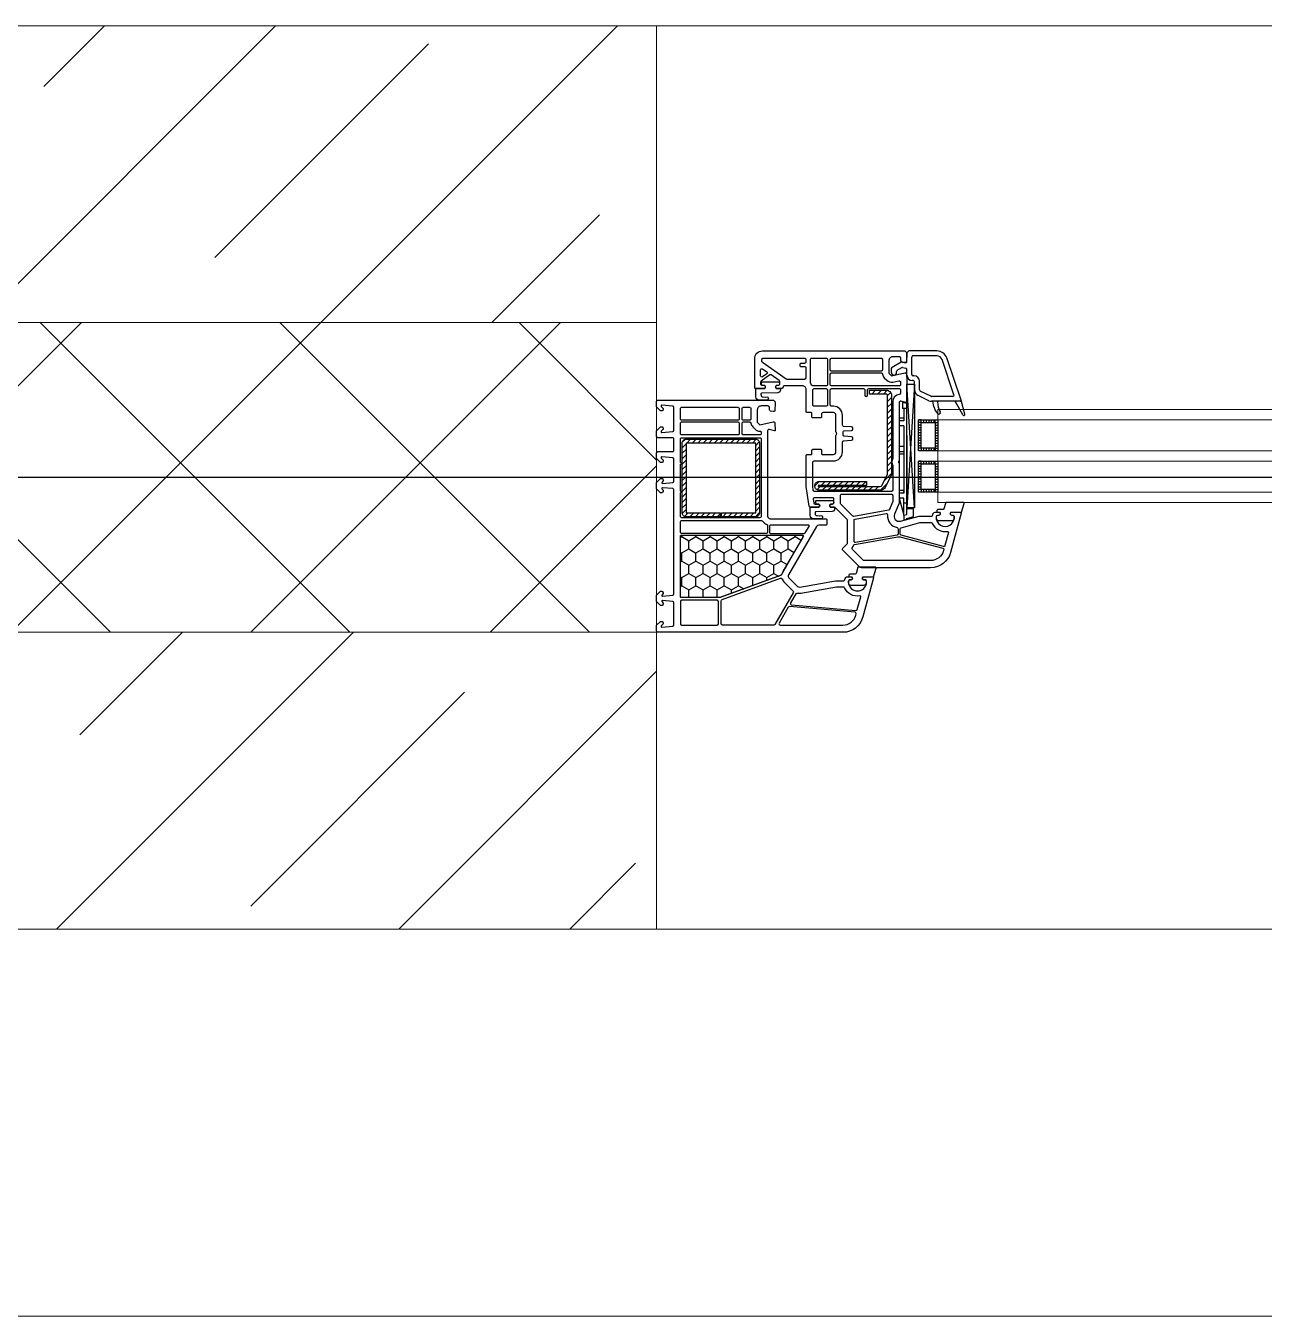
# Model space of a CAD drawing. Header units: inches. Extents: x -21163 to 11874, y -14995 to 6550.
# Drawn here: x -1270.1 to -790.1, y -7989 to -7489 of the extents above; entities that cross this region are included whole.
import ezdxf

# ---------------------------------------------------------------- set-up
doc = ezdxf.new("R2010")
doc.units = ezdxf.units.IN
doc.header["$MEASUREMENT"] = 0
doc.linetypes.add('CONTI', pattern=[0])
doc.linetypes.add('GOST2.303 5', pattern=[24, 20, -1.5, 1, -1.5])
doc.layers.get('0').update_dxf_attribs({"color": 8})
for name, color, linetype in [('axis_dim', 8, 'CONTI'), ('GASKET', 8, 'Continuous'), ('PVC', 8, 'Continuous'), ('STEEL', 8, 'Continuous')]:
    doc.layers.add(name, color=color, linetype=linetype)
for name, color, linetype, lineweight in [('doors_windows', 8, 'Continuous', 5), ('stair1', 8, 'Continuous', 15), ('Wall2', 8, 'Continuous', 5)]:
    doc.layers.add(name, color=color, linetype=linetype, lineweight=lineweight)

# ---------------------------------------------------------------- blocks, each defined once
blk = doc.blocks.new('*U17')
at = {"linetype": 'Continuous'}
h = blk.add_hatch(dxfattribs=at)
h.set_pattern_fill('HONEY', color=6, angle=-90, style=0)
h.set_pattern_definition([(270, (672.1506, 52.6428), (-2.74963, -4.7625), [3.175, -6.35]), (150, (672.1506, 52.6428), (-2.74963, 4.7625), [3.175, -6.35]), (210, (672.1506, 52.6428), (-5.49926, -6e-07), [-6.35, 3.175])])
h.paths.add_polyline_path([(543.77, -37.59, -0.57735), (543.34, -36.84), (551.02, -23.53, 0.079163), (551.42, -22.5, -0.259107), (551.73, -22.14), (575.41, -13.52, -0.087489), (575.58, -13.49), (590.29, -13.49, -0.414214), (590.79, -13.99), (590.79, -37.09, -0.414214), (590.29, -37.59)])
at = {"color": 1, "linetype": 'Continuous'}
for p, q in [((503.02, -44.14), (500.45, -44.82)), ((500.45, -44.82), (500.45, -47.87)), ((504.22, -43.52), (503.02, -43.85)), ((503.02, -43.85), (503.02, -44.14)), ((504.22, -45.39), (504.22, -43.52)), ((500.45, -47.87), (503.02, -47.87)), ((504.21, -45.37), (503.01, -45.65)), ((503.01, -45.65), (503.01, -88.61)), ((503.01, -49.97), (504.21, -49.97)), ((504.21, -45.37), (504.21, -51.97)), ((506.01, -51.97), (504.21, -45.37)), ((504.21, -45.65), (504.21, -51.97)), ((503.01, -76.2), (503.01, -52)), ((504.21, -51.97), (506.01, -51.97)), ((504.21, -53.97), (504.21, -54.57)), ((504.21, -53.97), (506.01, -53.97)), ((504.21, -79.97), (504.21, -53.97)), ((504.21, -54.97), (506.01, -54.97)), ((506.01, -82.97), (506.01, -51.97)), ((504.21, -68.97), (506.01, -68.97)), ((504.21, -69.97), (506.01, -69.97)), ((504.21, -71.97), (506.01, -71.97)), ((504.21, -79.97), (506.01, -79.97)), ((504.21, -81.97), (506.01, -81.97)), ((504.21, -86.67), (504.21, -81.97)), ((504.21, -82.97), (506.01, -82.97)), ((503.01, -86.67), (504.71, -86.67)), ((503.01, -88.61), (504.71, -89.07)), ((504.71, -89.07), (504.71, -86.67))]:
    blk.add_line(p, q, dxfattribs=at)
at = {"color": 1, "linetype": 'Continuous', "lineweight": 25}
for p, q in [((500.03, -48.17), (503.02, -96.18)), ((500.03, -96.18), (503.02, -48.17))]:
    blk.add_line(p, q, dxfattribs=at)
at = {"color": 5}
for p, q in [((492.05, -55.28), (492.05, -54.28)), ((492.55, -55.28), (492.55, -54.28)), ((493.55, -55.28), (493.55, -54.28)), ((494.55, -55.28), (494.55, -54.28)), ((495.55, -55.28), (495.55, -54.28)), ((496.55, -55.28), (496.55, -54.28)), ((497.55, -55.28), (497.55, -54.28)), ((492.05, -55.28), (491.05, -55.28)), ((492.05, -56.28), (491.05, -56.28)), ((492.05, -57.28), (491.05, -57.28)), ((492.05, -58.28), (491.05, -58.28)), ((492.05, -59.28), (491.05, -59.28)), ((497.55, -55.28), (498.55, -55.28)), ((497.55, -56.28), (498.55, -56.28)), ((497.55, -57.28), (498.55, -57.28)), ((497.55, -58.28), (498.55, -58.28)), ((497.55, -59.28), (498.55, -59.28)), ((492.05, -60.28), (491.05, -60.28)), ((492.05, -61.28), (491.05, -61.28)), ((492.05, -62.28), (491.05, -62.28)), ((492.05, -63.28), (491.05, -63.28)), ((492.05, -64.28), (491.05, -64.28)), ((497.55, -60.28), (498.55, -60.28)), ((497.55, -61.28), (498.55, -61.28)), ((497.55, -62.28), (498.55, -62.28)), ((497.55, -63.28), (498.55, -63.28)), ((497.55, -64.28), (498.55, -64.28)), ((492.05, -65.28), (491.05, -65.28)), ((492.05, -65.28), (491.05, -65.28)), ((492.05, -66.28), (491.05, -66.28)), ((492.05, -65.28), (492.05, -66.28)), ((492.55, -66.28), (492.55, -65.28)), ((493.55, -66.28), (493.55, -65.28)), ((494.55, -66.28), (494.55, -65.28)), ((495.55, -66.28), (495.55, -65.28)), ((496.55, -66.28), (496.55, -65.28)), ((497.55, -65.28), (498.55, -65.28)), ((497.55, -65.28), (498.55, -65.28)), ((497.55, -65.28), (497.55, -66.28)), ((497.55, -66.28), (498.55, -66.28)), ((492.05, -71.28), (491.05, -71.28)), ((492.05, -72.28), (491.05, -72.28)), ((492.05, -73.28), (491.05, -73.28)), ((492.05, -74.28), (491.05, -74.28)), ((492.05, -71.28), (492.05, -70.28)), ((492.55, -71.28), (492.55, -70.28)), ((493.55, -71.28), (493.55, -70.28)), ((494.55, -71.28), (494.55, -70.28)), ((495.55, -71.28), (495.55, -70.28)), ((496.55, -71.28), (496.55, -70.28)), ((497.55, -71.28), (497.55, -70.28)), ((497.55, -71.28), (498.55, -71.28)), ((497.55, -72.28), (498.55, -72.28)), ((497.55, -73.28), (498.55, -73.28)), ((497.55, -74.28), (498.55, -74.28)), ((492.05, -75.28), (491.05, -75.28)), ((492.05, -76.28), (491.05, -76.28)), ((492.05, -77.28), (491.05, -77.28)), ((492.05, -78.28), (491.05, -78.28)), ((492.05, -79.28), (491.05, -79.28)), ((497.55, -75.28), (498.55, -75.28)), ((497.55, -76.28), (498.55, -76.28)), ((497.55, -77.28), (498.55, -77.28)), ((497.55, -78.28), (498.55, -78.28)), ((497.55, -79.28), (498.55, -79.28)), ((492.05, -80.28), (491.05, -80.28)), ((492.05, -81.28), (491.05, -81.28)), ((492.05, -81.28), (491.05, -81.28)), ((492.05, -82.28), (491.05, -82.28)), ((492.05, -81.28), (492.05, -82.28)), ((492.55, -82.28), (492.55, -81.28)), ((493.55, -82.28), (493.55, -81.28)), ((494.55, -82.28), (494.55, -81.28)), ((495.55, -82.28), (495.55, -81.28)), ((496.55, -82.28), (496.55, -81.28)), ((497.55, -80.28), (498.55, -80.28)), ((497.55, -81.28), (498.55, -81.28)), ((497.55, -81.28), (498.55, -81.28)), ((497.55, -81.28), (497.55, -82.28)), ((497.55, -82.28), (498.55, -82.28))]:
    blk.add_line(p, q, dxfattribs=at)
blk.add_lwpolyline([(543.43, -37.59, -0.57735), (543.17, -37.14), (551.8, -22.19, -0.176327), (551.96, -22.06), (575.44, -13.51, -0.087489), (575.54, -13.49), (590.49, -13.49, -0.414214), (590.79, -13.79), (590.79, -37.29, -0.414214), (590.49, -37.59)], format="xyb", close=True)
at = {"color": 1, "linetype": 'Continuous', "lineweight": 25}
blk.add_lwpolyline([(500.03, -50.18), (500.03, -48.17), (503.02, -48.17), (503.02, -96.18), (500.03, -96.18)], close=True, dxfattribs=at)
at = {"color": 5}
for points in [[(498.55, -66.28), (491.05, -66.28), (491.05, -54.28), (498.55, -54.28)], [(497.55, -65.28), (492.05, -65.28), (492.05, -55.28), (497.55, -55.28)], [(498.55, -82.28), (491.05, -82.28), (491.05, -70.28), (498.55, -70.28)], [(497.55, -81.28), (492.05, -81.28), (492.05, -71.28), (497.55, -71.28)]]:
    blk.add_lwpolyline(points, close=True, dxfattribs=at)
at = {"layer": 'doors_windows', "color": 5}
for points in [[(100, -50.28), (491.05, -50.28), (491.05, -54.28), (100, -54.28)], [(100, -66.28), (491.05, -66.28), (491.05, -70.28), (100, -70.28)], [(100, -82.28), (491.05, -82.28), (491.05, -86.28), (100, -86.28)]]:
    blk.add_lwpolyline(points, close=True, dxfattribs=at)
at = {"layer": 'GASKET'}
for p, q in [((480.58, -84.5), (482.02, -89.88)), ((481.32, -84.2), (484.31, -89.5)), ((492.57, -87.48), (492.92, -89.5))]:
    blk.add_line(p, q, dxfattribs=at)
at = {"layer": 'GASKET', "color": 5, "linetype": 'Continuous'}
for points in [[(524.87, -22.56, 0.414214), (525.57, -21.86), (525.57, -21.76, 0.414214), (525.27, -21.46), (524.43, -21.46), (524.25, -21.16, -0.57735), (524.77, -20.26), (525.22, -20.26, 0.414214), (525.72, -19.76), (525.72, -19.46, 0.020024), (525.71, -19.18, 0.390947), (524.71, -18.26), (519.73, -18.26, 0.390947), (518.73, -19.18), (518.72, -19.46), (518.72, -19.76, 0.414214), (519.22, -20.26), (519.67, -20.26, -0.57735), (520.19, -21.16), (520.02, -21.46), (515.97, -21.46), (514.96, -24.85, 0.502334), (515.24, -25.23), (522.01, -25.23), (522.74, -22.8, -0.349418), (523.03, -22.56)], [(490.77, -47.61, 0.414214), (491.47, -46.91), (491.47, -46.81, 0.414214), (491.17, -46.51), (490.33, -46.51), (490.15, -46.21, -0.57735), (490.67, -45.31), (491.12, -45.31, 0.414214), (491.62, -44.81), (491.62, -44.51, 0.020024), (491.61, -44.23, 0.390947), (490.61, -43.31), (485.63, -43.31, 0.390947), (484.63, -44.23), (484.62, -44.51), (484.62, -44.81, 0.414214), (485.12, -45.31), (485.57, -45.31, -0.57735), (486.09, -46.21), (485.92, -46.51), (481.87, -46.51), (480.86, -49.9, 0.502334), (481.14, -50.28), (487.91, -50.28), (488.64, -47.85, -0.349418), (488.93, -47.61)], [(537.89, -49.68, -0.414214), (538.39, -50.18, -0.054959), (538.31, -50.94, -0.351258), (538.11, -51.1), (531.67, -51.1, -0.351258), (531.48, -50.94, -0.054959), (531.39, -50.18, -0.414214), (531.89, -49.68), (532.34, -49.68, 0.57735), (532.86, -48.78), (532.69, -48.48), (531.23, -48.48, -0.414214), (531.03, -48.28), (531.03, -47.81, -0.407864), (532, -46.81), (538.22, -46.68, 0.433601), (538.6, -46.24), (538.58, -45.92, 0.363714), (537.85, -45.19), (536.89, -45.11, 0.169782), (536.69, -45.16, -1.241435), (536.24, -43.99), (539.33, -43.99, -0.414214), (540.53, -45.19), (540.53, -48.18, -0.414214), (540.23, -48.48), (537.1, -48.48), (536.92, -48.78, 0.57735), (537.44, -49.68)], [(558.88, -95.68, -0.414214), (559.38, -96.18, -0.054959), (559.3, -96.94, -0.351258), (559.1, -97.1), (552.66, -97.1, -0.351258), (552.46, -96.94, -0.054959), (552.38, -96.18, -0.414214), (552.88, -95.68), (553.33, -95.68, 0.57735), (553.85, -94.78), (553.68, -94.48), (552.21, -94.48, -0.414214), (552.01, -94.28), (552.01, -93.81, -0.407864), (552.99, -92.81), (559.2, -92.68, 0.433601), (559.59, -92.24), (559.56, -91.92, 0.363714), (558.84, -91.19), (557.87, -91.11, 0.169782), (557.68, -91.16, -1.241435), (557.23, -89.99), (560.32, -89.99, -0.414214), (561.52, -91.19), (561.52, -94.18, -0.414214), (561.22, -94.48), (558.08, -94.48), (557.91, -94.78, 0.57735), (558.43, -95.68)]]:
    blk.add_lwpolyline(points, format="xyb", close=True, dxfattribs=at)
at = {"layer": 'GASKET'}
for centre, radius, start, end in [((480.97, -84.4), 0.4, 29.4867, 195), ((490.61, -85.1), 0.6, 47.514, 209.42), ((487.64, -88.34), 5, 10, 47.514), ((483.12, -89.32), 8, 0, 29.42)]:
    blk.add_arc(centre, radius, start, end, dxfattribs=at)
at = {"layer": 'PVC'}
for p, q in [((482.01, -89.8), (482.01, -89.8)), ((482.03, -89.9), (487.59, -106.29)), ((482.31, -89.5), (493.46, -89.5)), ((491.12, -89.32), (491.12, -89.5)), ((494.51, -89.74), (498.66, -91.76)), ((484.77, -92.06), (489.39, -105.68)), ((485.24, -91.4), (493.46, -91.4)), ((493.68, -91.45), (497.83, -93.47)), ((498.11, -93.92), (498.11, -97.3)), ((500.01, -93.92), (500.01, -97)), ((500.21, -99.4), (500.61, -99.4)), ((500.51, -97.5), (500.91, -97.5)), ((501.11, -99.9), (501.11, -106.6)), ((503.01, -99.6), (503.01, -101.91)), ((503.01, -104.96), (503.01, -108.25)), ((504.67, -102.62), (503.43, -102.4)), ((505.21, -104.75), (503.6, -104.47)), ((506.76, -101.55), (505, -102.56)), ((508.76, -102.7), (505.21, -104.75)), ((507.01, -100.65), (507.01, -101.11)), ((509.01, -100.65), (509.01, -102.27)), ((491.29, -107.1), (500.61, -107.1)), ((491.38, -109), (502.26, -109)), ((502.26, -109), (503.01, -108.25))]:
    blk.add_line(p, q, dxfattribs=at)
for points in [[(556.01, -44), (534.51, -44, -0.414214), (534.01, -43.5), (534.01, -42, -0.414214), (534.51, -41.5), (537.21, -41.5, 0.267949), (538.08, -41), (548.88, -22.29, 0.339454), (548.72, -21.09), (545.43, -17.8, 0.245592), (544.55, -17.52), (530.72, -19.95, -0.043661), (530.19, -20), (527.51, -20, 0.414214), (527.01, -20.5, -0.414214), (526.01, -21.5), (524.37, -21.5), (524.19, -21.2, -0.57735), (524.71, -20.3), (525.16, -20.3, 0.414214), (525.66, -19.8), (525.66, -19.5, 1), (518.66, -19.5), (518.66, -19.8, 0.414214), (519.16, -20.3), (519.61, -20.3, -0.57735), (520.13, -21.2), (519.96, -21.5), (516.31, -21.5, -0.493145), (516.02, -21.12), (520.1, -5.93, -0.339454), (527.82, 0), (599.51, 0, -0.414214), (600.01, -0.5), (600.01, -2.41), (600.01, -2.7), (598.51, -4.2), (598.01, -4.2, -0.414214), (597.51, -3.7), (597.51, -3.3, -0.198912), (597.57, -3.16), (598.22, -2.51, 0.700208), (597.98, -2), (593.77, -2.37, 0.388879), (593.31, -2.87), (593.31, -11.46, 0.388879), (593.77, -11.96), (597.69, -12.3, 0.700208), (597.93, -11.79), (597.57, -11.44, -0.198912), (597.51, -11.3), (597.51, -10.9, -0.414214), (598.01, -10.4), (598.51, -10.4), (600.01, -11.9), (600.01, -14.4), (598.51, -15.9), (598.01, -15.9, -0.414214), (597.51, -15.4), (597.51, -15, -0.198912), (597.57, -14.86), (597.93, -14.51, 0.700208), (597.69, -14), (593.77, -14.34, 0.388879), (593.31, -14.84), (593.31, -55.16, 0.388879), (593.77, -55.66), (597.69, -56, 0.700208), (597.93, -55.49), (597.57, -55.14, -0.198912), (597.51, -55), (597.51, -54.6, -0.414214), (598.01, -54.1), (598.51, -54.1), (600.01, -55.6), (600.01, -58.1), (598.51, -59.6), (598.01, -59.6, -0.414214), (597.51, -59.1), (597.51, -58.7, -0.198912), (597.57, -58.56), (597.93, -58.21, 0.700208), (597.69, -57.7), (593.77, -58.04, 0.388879), (593.31, -58.54), (593.31, -67.13, 0.388879), (593.77, -67.63), (597.98, -68, 0.700208), (598.22, -67.49), (597.57, -66.84, -0.198912), (597.51, -66.7), (597.51, -66.3, -0.414214), (598.01, -65.8), (598.51, -65.8), (600.01, -67.3), (600.01, -67.59), (600.01, -69.5, -0.414214), (599.51, -70), (593.81, -70, 0.414214), (593.31, -70.5), (593.31, -74.9, 0.414214), (593.81, -75.4), (599.51, -75.4, -0.414214), (600.01, -75.9), (600.01, -78.1), (598.51, -79.6), (598.01, -79.6, -0.414214), (597.51, -79.1), (597.51, -78.7, -0.198912), (597.57, -78.56), (598.22, -77.91, 0.700208), (597.98, -77.4), (593.77, -77.77, 0.388879), (593.31, -78.27), (593.31, -87.13, 0.388879), (593.77, -87.63), (597.98, -88, 0.700208), (598.22, -87.49), (597.57, -86.84, -0.198912), (597.51, -86.7), (597.51, -86.3, -0.414214), (598.01, -85.8), (598.51, -85.8), (600.01, -87.3), (600.01, -87.59), (600.01, -89.5, -0.414214), (599.51, -90), (554.76, -90), (554.01, -89.25), (554.01, -88.75), (554.2, -85.97, -0.446275), (554.79, -85.51), (555.9, -85.7, -0.36397), (556.31, -86.2), (556.31, -87.2, 0.414214), (556.81, -87.7), (559.51, -87.7, 0.414214), (561.01, -86.2), (561.01, -81.43), (560.01, -80.43), (554.79, -81.49, -0.454146), (554.2, -81.03), (554.02, -78.32, -0.51393), (554.39, -78.01), (556.39, -78.54, 0.493145), (557.01, -78.06), (557.01, -45, 0.414214)], [(552.15, -2.8), (527.82, -2.8, 0.339454), (522.8, -6.65), (522.68, -7.12, 0.466308), (523.11, -7.75), (548.54, -9.97, 0.291473), (549.02, -9.72), (552.58, -3.55, 0.57735)], [(574.46, -2.8, -0.414214), (574.96, -3.3), (574.96, -12.18, -0.315299), (574.64, -12.65), (551.95, -20.91, -0.415199), (551.31, -20.61, 0.110369), (550.49, -19.32), (547.12, -15.95, -0.339454), (547.04, -15.35), (554.14, -3.05, -0.267949), (554.57, -2.8)], [(576.06, -3.3), (576.06, -11.9, 0.414214), (576.56, -12.4), (590.31, -12.4, 0.414214), (590.81, -11.9), (590.81, -3.3, 0.414214), (590.31, -2.8), (576.56, -2.8, 0.414214)], [(547.69, -10.6), (522.76, -8.42, 0.36397), (522.23, -8.79), (520.91, -13.7, 0.546119), (521.25, -14.08, -0.339137), (527.16, -17.21, 0.293253), (527.62, -17.5), (530.24, -17.5), (544.11, -15.05, -0.100742), (545.51, -15.09, 0.329802), (546.06, -14.85), (548.08, -11.35, 0.548619)], [(575.51, -13.5), (590.31, -13.5, -0.414214), (590.81, -14), (590.81, -37.1, -0.414214), (590.31, -37.6), (543.8, -37.6, -0.57735), (543.36, -36.85), (551.05, -23.54, 0.079163), (551.44, -22.51, -0.259107), (551.76, -22.15)], [(555.81, -38.3), (542.81, -38.3, 0.267949), (542.38, -38.55), (540.94, -41.05, 0.57735), (541.2, -41.5), (555.81, -41.5, 0.414214), (556.31, -41), (556.31, -38.8, 0.414214)], [(590.31, -38.3, -0.414214), (590.81, -38.8), (590.81, -42.8, -0.414214), (590.31, -43.3), (559.36, -43.3, -0.252264), (558.94, -43.08, 0.152167), (557.33, -41.76, -0.305615), (557.01, -41.29), (557.01, -38.8, -0.414214), (557.51, -38.3)], [(590.31, -44.4, -0.414214), (590.81, -44.9), (590.81, -54.1, 1), (590.81, -54.7), (590.81, -65.1, 1), (590.81, -65.7), (590.81, -74.9, -0.414214), (590.31, -75.4), (560.01, -75.4, -0.414214), (559.51, -74.9), (559.51, -44.9, -0.414214), (560.01, -44.4)], [(566.41, -76.5, -0.414214), (566.91, -77), (566.91, -81, -0.414214), (566.41, -81.5), (563.98, -81.5, -0.372896), (563.49, -81.07, 0.161969), (562.78, -79.66), (561.78, -78.66, 0.198912), (560.01, -77.93, -0.414214), (559.51, -77.43), (559.51, -77, -0.414214), (560.01, -76.5)], [(590.31, -76.5, -0.414214), (590.81, -77), (590.81, -81, -0.414214), (590.31, -81.5), (568.51, -81.5, -0.414214), (568.01, -81), (568.01, -77, -0.414214), (568.51, -76.5)], [(566.41, -82.2, -0.414214), (566.91, -82.7), (566.91, -86.7, -0.414214), (566.41, -87.2), (564.01, -87.2, -0.414214), (563.51, -86.7), (563.51, -82.7, -0.414214), (564.01, -82.2)], [(590.31, -82.2, -0.414214), (590.81, -82.7), (590.81, -86.7, -0.414214), (590.31, -87.2), (568.51, -87.2, -0.414214), (568.01, -86.7), (568.01, -82.7, -0.414214), (568.51, -82.2)]]:
    blk.add_lwpolyline(points, format="xyb", close=True, dxfattribs=at)
at = {"layer": 'PVC', "linetype": 'Continuous', "lineweight": 25}
for points in [[(503.76, -109), (503.01, -108.25), (503.01, -107.75), (503.2, -104.97, -0.446275), (503.79, -104.51), (504.9, -104.7, -0.36397), (505.31, -105.2), (505.31, -106.2, 0.414214), (505.81, -106.7), (508.51, -106.7, 0.414214), (510.01, -105.2), (510.01, -100.43), (509.01, -99.43), (503.79, -100.49, -0.454146), (503.2, -100.03), (503.02, -97.41, -0.016582), (503.01, -97.21), (503.01, -89.3, -0.493145), (503.39, -89.01), (505.39, -89.54, 0.493145), (506.01, -89.06), (506.01, -66.71, -0.201513), (506.16, -66.36, 0.420084), (506.16, -65.64, -0.201513), (506.01, -65.29), (506.01, -50), (507.85, -45.8, 0.628383), (505.5, -43.07), (498.29, -45), (493.51, -45, 0.414214), (493.01, -45.5, -0.414214), (492.01, -46.5), (490.37, -46.5), (490.19, -46.2, -0.57735), (490.71, -45.3), (491.15, -45.3, 0.38517), (491.65, -44.85, 1.105542), (484.68, -44.85, 0.38517), (485.18, -45.3), (485.61, -45.3, -0.57735), (486.13, -46.2), (485.96, -46.5), (482.31, -46.5, -0.493145), (482.02, -46.12), (486.1, -30.93, -0.339454), (493.82, -25), (520.6, -25, -0.198912), (521.31, -25.29), (527.87, -31.85, -0.414214), (527.87, -32.56), (526.16, -34.27, 0.198912), (526.01, -34.62), (526.01, -43.29, 0.198912), (526.16, -43.65), (530.87, -48.35, 0.198912), (531.22, -48.5), (532.66, -48.5), (532.83, -48.8, -0.57735), (532.31, -49.7), (531.81, -49.7, 0.414214), (531.31, -50.2), (531.31, -51.6, 0.414214), (531.81, -52.1), (538.8, -52.1, 0.455633), (539.3, -51.53), (539.1, -50.13, 0.373972), (538.61, -49.7), (537.41, -49.7, -0.57735), (536.89, -48.8), (537.07, -48.5), (540.46, -48.5, -0.373885), (540.95, -48.93), (542.01, -56.5), (542.01, -68.6, -0.414214), (541.71, -68.9), (540.11, -68.9, 0.414214), (539.81, -69.2), (539.81, -70.6, -0.414214), (539.51, -70.9), (536.41, -70.9, -0.414214), (536.11, -70.6), (536.11, -69.4, 0.414214), (535.61, -68.9), (531.51, -68.9, 0.414214), (530.51, -69.9), (530.51, -76.29, -0.201513), (530.36, -76.64, 0.420084), (530.36, -77.36, -0.201513), (530.51, -77.71), (530.51, -84.1, 0.414214), (531.51, -85.1), (535.61, -85.1, 0.414214), (536.11, -84.6), (536.11, -83.4, -0.414214), (536.41, -83.1), (539.51, -83.1, -0.414214), (539.81, -83.4), (539.81, -84.8, 0.414214), (540.11, -85.1), (541.71, -85.1, -0.414214), (542.01, -85.4), (542.01, -94, 0.414214), (543.51, -95.5), (550.51, -95.5, 0.414214), (551.01, -95, -0.414214), (551.51, -94.5), (553.66, -94.5), (553.83, -94.8, -0.57735), (553.31, -95.7), (552.81, -95.7, 0.414214), (552.31, -96.2), (552.31, -97.17, 0.244698), (552.53, -97.58), (555.58, -99.72, 0.315299), (556.15, -99.72), (559.5, -97.37, 0.244698), (559.71, -96.96), (559.71, -96.2, 0.414214), (559.21, -95.7), (558.41, -95.7, -0.57735), (557.89, -94.8), (558.07, -94.5), (561.71, -94.5, -0.414214), (562.01, -94.8), (562.01, -106, -0.414214), (559.01, -109)], [(506.54, -36.95, -0.109518), (505.24, -36.9), (489.07, -32.57, -0.414214), (488.72, -31.95), (488.8, -31.65, -0.339454), (493.82, -27.8), (519.44, -27.8, -0.198912), (520.15, -28.09), (524.14, -32.08, -0.382222), (524.17, -32.75, 0.088112), (523.67, -33.67, -0.274835), (523.28, -34)], [(493.62, -42.5, -0.293253), (493.16, -42.21, 0.339137), (487.25, -39.08, -0.546119), (486.91, -38.7), (488.28, -33.6, -0.414214), (488.89, -33.24), (505.29, -37.64, -0.339454), (505.66, -38.12), (505.66, -40.05, -0.339454), (505.29, -40.53), (498.02, -42.48, -0.065543), (497.89, -42.5)], [(511.07, -46.01, -0.498043), (510.49, -45.46, 0.394481), (506.78, -40.57, -0.365019), (506.36, -40.07), (506.36, -38.12, -0.36397), (506.78, -37.62), (522.93, -34.77, -0.466308), (523.51, -35.27), (523.51, -43.39, -0.36397), (523.1, -43.89)], [(509.01, -53.5, -0.414214), (508.51, -53), (508.51, -50.63, -0.103244), (508.56, -50.43), (509.8, -47.58, -0.251284), (510.17, -47.28), (523.63, -44.91, -0.28183), (524.12, -45.1, 0.034736), (524.39, -45.41), (528.67, -49.69, -0.198912), (528.81, -50.04), (528.81, -53, -0.414214), (528.31, -53.5)], [(519.81, -94.4, -0.414214), (519.31, -93.9), (519.31, -91.9, 1), (518.31, -91.9), (518.31, -93.9, -0.414214), (517.81, -94.4), (506.01, -94.4, -0.414214), (505.51, -93.9), (505.51, -92.61, -0.387795), (505.97, -92.11, 0.387795), (508.51, -89.32), (508.51, -67.31, 0.229416), (508.51, -64.69), (508.51, -55.1, -0.414214), (509.01, -54.6), (538.79, -54.6, -0.373972), (539.28, -55.03), (539.51, -56.64, -0.034844), (539.51, -56.71), (539.51, -65.9, -0.414214), (539.01, -66.4), (531.51, -66.4, 0.414214), (528.01, -69.9), (528.01, -73.72, -0.39896), (527.54, -74.22), (524.49, -74.38, 0.39896), (524.01, -74.87), (524.01, -75.31, 0.39896), (524.49, -75.8), (527.28, -75.95, -0.442836), (527.75, -76.52, 0.074681), (527.75, -77.48, -0.442836), (527.28, -78.05), (524.49, -78.2, 0.39896), (524.01, -78.69), (524.01, -79.13, 0.39896), (524.49, -79.62), (527.54, -79.78, -0.39896), (528.01, -80.28), (528.01, -84.1, 0.414214), (531.51, -87.6), (532.21, -87.6, -0.414214), (532.71, -88.1), (532.71, -93.9, -0.414214), (532.21, -94.4)], [(534.31, -94.4, -0.414214), (533.81, -93.9), (533.81, -88.1, -0.414214), (534.31, -87.6), (539.01, -87.6, -0.414214), (539.51, -88.1), (539.51, -93.9, -0.414214), (539.01, -94.4)], [(512.98, -100.5, -0.372896), (512.49, -100.07, 0.161969), (511.78, -98.66), (510.78, -97.66, 0.251647), (508.52, -96.98), (506.11, -97.47, -0.4743), (505.51, -96.98), (505.51, -96, -0.414214), (506.01, -95.5), (532.21, -95.5, -0.414214), (532.71, -96), (532.71, -100, -0.414214), (532.21, -100.5)], [(534.31, -106.2, -0.414214), (533.81, -105.7), (533.81, -96, -0.414214), (534.31, -95.5), (539.48, -95.5, -0.284915), (539.93, -95.78, 0.045769), (540.31, -96.4, -0.162278), (540.41, -96.7), (540.41, -105.7, -0.414214), (539.91, -106.2)], [(542.71, -106.2, -0.414214), (542.21, -105.7), (542.21, -104.7, -0.414214), (542.71, -104.2), (544.01, -104.2, 0.414214), (544.51, -103.7), (544.51, -103.5, 0.414214), (544.01, -103), (542.71, -103, -0.414214), (542.21, -102.5), (542.21, -98.49, -0.436376), (542.75, -97.99, 0.01877), (543.01, -98), (549.48, -98, -0.153915), (549.77, -98.09), (559, -104.56, -0.244698), (559.21, -104.97), (559.21, -105.7, -0.414214), (558.71, -106.2)], [(557.32, -100.94, -0.520567), (557.32, -100.12), (558.93, -98.99, -0.606815), (559.71, -99.4), (559.71, -101.65, -0.606815), (558.93, -102.06)], [(513.01, -106.2, -0.414214), (512.51, -105.7), (512.51, -101.7, -0.414214), (513.01, -101.2), (532.21, -101.2, -0.414214), (532.71, -101.7), (532.71, -105.7, -0.414214), (532.21, -106.2)]]:
    blk.add_lwpolyline(points, format="xyb", close=True, dxfattribs=at)
at = {"layer": 'PVC'}
for centre, radius, start, end in [((482.31, -89.8), 0.3, 90, 198.7481), ((493.46, -91.9), 2.4, 64.0795, 90), ((485.24, -91.9), 0.5, 90, 198.7481), ((493.46, -91.9), 0.5, 64.0795, 90), ((497.61, -93.92), 0.5, 0, 64.0795), ((497.61, -93.92), 2.4, 0, 64.0795), ((500.21, -97.3), 2.1, 180, 270), ((500.51, -97), 0.5, 180, 270), ((500.61, -99.9), 0.5, 0, 90), ((500.91, -99.6), 2.1, 0, 90), ((508.01, -100.65), 1, 0, 180), ((503.51, -101.91), 0.5, 180, 260), ((503.51, -104.96), 0.5, 80, 180), ((504.75, -102.13), 0.5, 260, 300), ((506.51, -101.11), 0.5, 300, 0), ((508.51, -102.27), 0.5, 300, 0), ((491.38, -105), 4, 198.7481, 270), ((491.38, -105), 2.1, 198.7481, 270), ((500.61, -106.6), 0.5, 270, 0)]:
    blk.add_arc(centre, radius, start, end, dxfattribs=at)
at = {"layer": 'STEEL', "color": 5, "linetype": 'Continuous'}
for p, q in [((561.67, -44.8), (560.11, -46.36)), ((563.79, -44.8), (562.29, -46.3)), ((565.91, -44.8), (564.41, -46.3)), ((568.03, -44.8), (566.53, -46.3)), ((570.16, -44.8), (568.66, -46.3)), ((572.28, -44.8), (570.78, -46.3)), ((574.4, -44.8), (572.9, -46.3)), ((576.52, -44.8), (575.36, -45.95)), ((578.64, -44.8), (577.14, -46.3)), ((580.76, -44.8), (579.26, -46.3)), ((582.88, -44.8), (581.38, -46.3)), ((585.01, -44.8), (583.51, -46.3)), ((587.13, -44.8), (585.63, -46.3)), ((589.15, -44.9), (587.75, -46.3)), ((561.61, -46.98), (560.11, -48.48)), ((561.61, -49.1), (560.11, -50.6)), ((590.1, -46.07), (588.61, -47.55)), ((590.11, -48.17), (588.61, -49.67)), ((561.61, -51.22), (560.11, -52.72)), ((561.61, -53.34), (560.11, -54.84)), ((590.11, -50.3), (588.61, -51.8)), ((590.11, -52.42), (588.61, -53.92)), ((590.11, -54.54), (588.61, -56.04)), ((511.84, -58.68), (508.99, -61.53)), ((513.23, -55.03), (510.75, -57.51)), ((515.5, -55.03), (514, -56.53)), ((517.76, -55.03), (516.26, -56.53)), ((520.02, -55.03), (518.52, -56.53)), ((520.44, -56.87), (518.86, -58.45)), ((522.28, -55.03), (520.78, -56.53)), ((522.7, -56.87), (521.12, -58.45)), ((524.55, -55.03), (523.05, -56.53)), ((524.96, -56.87), (523.39, -58.45)), ((526.81, -55.03), (525.31, -56.53)), ((527.23, -56.87), (525.65, -58.45)), ((529.07, -55.03), (527.57, -56.53)), ((529.49, -56.87), (527.91, -58.45)), ((531.34, -55.03), (529.84, -56.53)), ((531.75, -56.87), (530.17, -58.45)), ((533.6, -55.03), (532.1, -56.53)), ((534.02, -56.87), (532.44, -58.45)), ((535.86, -55.03), (534.36, -56.53)), ((536.28, -56.87), (534.7, -58.45)), ((537.91, -55.24), (536.62, -56.53)), ((538.64, -56.78), (536.96, -58.45)), ((561.61, -55.46), (560.11, -56.96)), ((561.61, -57.58), (560.11, -59.08)), ((561.61, -59.7), (560.11, -61.2)), ((590.11, -56.66), (588.61, -58.16)), ((590.11, -58.78), (588.61, -60.28)), ((510.49, -62.3), (508.99, -63.8)), ((510.49, -64.56), (508.99, -66.06)), ((561.61, -61.83), (560.11, -63.33)), ((561.61, -63.95), (560.11, -65.45)), ((590.11, -60.9), (588.61, -62.4)), ((590.11, -63.02), (588.61, -64.52)), ((510.49, -66.82), (508.99, -68.32)), ((510.49, -69.08), (508.99, -70.58)), ((561.61, -66.07), (560.11, -67.57)), ((561.61, -68.19), (560.11, -69.69)), ((590.11, -65.15), (588.61, -66.65)), ((590.11, -67.27), (588.61, -68.77)), ((590.11, -69.39), (588.61, -70.89)), ((510.49, -71.35), (508.99, -72.85)), ((510.49, -73.61), (508.99, -75.11)), ((561.61, -70.31), (560.11, -71.81)), ((561.61, -72.43), (560.21, -73.83)), ((562.87, -73.3), (561.39, -74.78)), ((564.99, -73.3), (563.49, -74.8)), ((567.11, -73.3), (565.61, -74.8)), ((569.23, -73.3), (567.73, -74.8)), ((571.35, -73.3), (569.85, -74.8)), ((573.48, -73.3), (571.98, -74.8)), ((575.6, -73.3), (574.1, -74.8)), ((577.72, -73.3), (576.22, -74.8)), ((579.84, -73.3), (578.34, -74.8)), ((581.96, -73.3), (580.46, -74.8)), ((584.08, -73.3), (582.58, -74.8)), ((586.2, -73.3), (584.7, -74.8)), ((588.33, -73.3), (586.83, -74.8)), ((590.11, -71.51), (588.61, -73.01)), ((590.06, -73.68), (589, -74.75)), ((510.49, -75.87), (508.99, -77.37)), ((510.49, -78.13), (508.99, -79.63)), ((510.49, -80.4), (508.99, -81.9)), ((510.49, -82.66), (508.99, -84.16)), ((510.49, -84.92), (508.99, -86.42)), ((510.49, -87.19), (508.99, -88.69)), ((510.49, -89.45), (508.99, -90.95)), ((510.49, -91.71), (509.3, -92.9)), ((512.14, -92.33), (510.66, -93.8)), ((514.4, -92.33), (512.9, -93.83)), ((516.66, -92.33), (515.16, -93.83)), ((517.49, -93.76), (517.43, -93.83))]:
    blk.add_line(p, q, dxfattribs=at)
blk.add_lwpolyline([(575.36, -46.3), (575.36, -44.8), (588.61, -44.8, -0.414214), (590.11, -46.3), (590.11, -73.3, -0.414214), (588.61, -74.8), (561.61, -74.8, -0.414214), (560.11, -73.3), (560.11, -46.3, -0.414214), (561.61, -44.8), (574.86, -44.8), (574.86, -46.3), (561.61, -46.3), (561.61, -73.3), (588.61, -73.3), (588.61, -46.3)], format="xyb", close=True, dxfattribs=at)
at = {"layer": 'STEEL', "linetype": 'Continuous'}
blk.add_lwpolyline([(508.99, -91.83), (508.99, -61.5, -0.116434), (509.2, -60.61), (511.44, -56.13, -0.284079), (513.23, -55.03), (537.14, -55.03, -0.414214), (538.64, -56.53), (538.64, -56.95, -0.414214), (537.14, -58.45), (518.64, -58.45), (518.64, -56.87), (537.23, -56.87, 0.940252), (537.26, -56.53), (513.36, -56.53, 0.228035), (512.78, -56.81), (510.55, -61.28, 0.116434), (510.49, -61.5), (510.49, -91.83, 0.414214), (510.99, -92.33), (517.49, -92.33), (517.49, -93.83), (510.99, -93.83, -0.414214)], format="xyb", close=True, dxfattribs=at)

msp = doc.modelspace()

# ---------------------------------------------------------------- linework, layer by layer
at = {"layer": 'axis_dim', "linetype": 'GOST2.303 5', "lineweight": 25, "ltscale": 100}
msp.add_lwpolyline([(244.61, -7664), (-18161.56, -7664)], dxfattribs=at)
at = {"layer": 'doors_windows', "lineweight": 20, "ltscale": 50}
msp.add_lwpolyline([(-425.57, -7839), (-1025.57, -7839), (-1025.57, -7489), (-425.57, -7489)], close=True, dxfattribs=at)
at = {"layer": 'stair1', "ltscale": 75}
msp.add_lwpolyline([(-13825.59, -7839), (-13825.59, -7989), (2924.88, -7989), (2924.88, -7839)], dxfattribs=at)
at = {"layer": 'Wall2', "ltscale": 100}
for points in [[(-1025.57, -7489), (-5645.55, -7489)], [(-1288.28, -7604), (-1173.28, -7489)], [(-1263.1, -7512.54), (-1239.57, -7489)], [(-1155.69, -7604), (-1040.69, -7489)], [(-1025.57, -7604), (-1025.57, -7489)], [(-1196.81, -7578.83), (-1113.95, -7495.96)], [(-1089.4, -7604), (-1047.66, -7562.25)], [(-1025.57, -7604), (-5645.55, -7604)], [(-5645.55, -7604), (-1025.57, -7604)], [(-1368.5, -7724), (-1248.5, -7604)], [(-1237.25, -7724), (-1357.25, -7604)], [(-1275.69, -7724), (-1155.69, -7604)], [(-1144.45, -7724), (-1264.45, -7604)], [(-1182.88, -7724), (-1062.88, -7604)], [(-1051.64, -7724), (-1171.64, -7604)], [(-1025.57, -7657.26), (-1078.83, -7604)], [(-1025.57, -7724), (-1025.57, -7604)], [(-1090.08, -7724), (-1025.57, -7659.5)], [(-1025.57, -7724), (-5645.55, -7724)], [(-5645.55, -7724), (-1025.57, -7724)], [(-1258.11, -7839), (-1143.11, -7724)], [(-1249.18, -7763.78), (-1209.4, -7724)], [(-1025.57, -7839), (-1025.57, -7724)], [(-1125.53, -7839), (-1025.57, -7739.05)], [(-1182.89, -7830.07), (-1100.03, -7747.21)], [(-1059.24, -7839), (-1033.73, -7813.5)], [(-5645.55, -7839), (-1025.57, -7839)]]:
    msp.add_lwpolyline(points, dxfattribs=at)

# ---------------------------------------------------------------- block references
at = {"ltscale": 100, "rotation": 180}
msp.add_blockref('*U17', (-425.57, -7724), dxfattribs=at)

doc.saveas('drawing.dxf')
